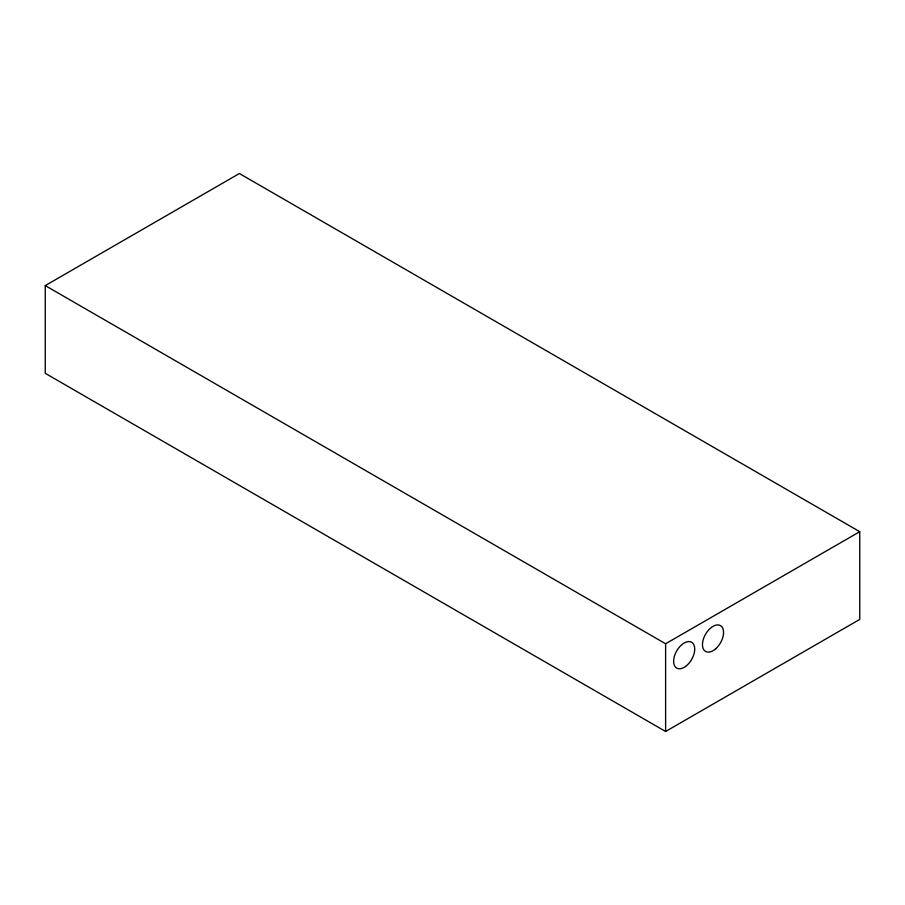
<?xml version="1.0" encoding="UTF-8"?>
<svg xmlns="http://www.w3.org/2000/svg" width="905" height="905" viewBox="0 0 905 905"><rect width="100%" height="100%" fill="white"/><g stroke="black" fill="none" stroke-linecap="round" stroke-linejoin="round"><path stroke-width="1.36" d="M45.25 285.595L239.384 173.522L859.75 531.688L859.75 619.405L665.616 731.478L45.25 373.313L45.25 285.595L665.616 643.76L859.75 531.688M665.616 643.76L665.616 731.478M685.617 666.419A14.921 8.62 -60 0 0 692.506 642.901A14.921 8.62 -60 0 0 674.406 656.227A14.921 8.62 -60 0 0 685.617 666.419M715.742 648.727A14.921 8.62 -60 0 0 720.471 625.615A14.921 8.62 -60 0 0 702.823 641.26A14.921 8.62 -60 0 0 715.742 648.727"/></g></svg>
